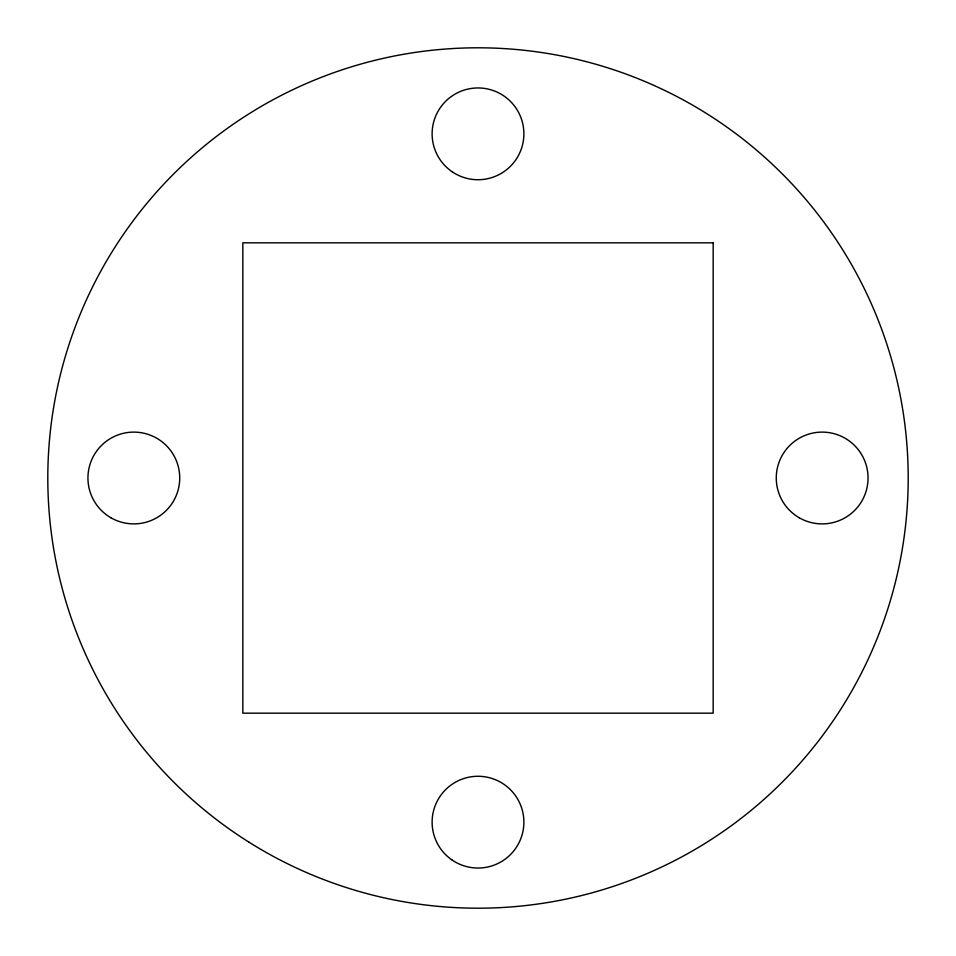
<?xml version="1.0" encoding="UTF-8"?>
<svg xmlns="http://www.w3.org/2000/svg" width="956" height="956" viewBox="0 0 956 956"><rect width="100%" height="100%" fill="white"/><g stroke="black" fill="none" stroke-linecap="round" stroke-linejoin="round"><path stroke-width="1.43" d="M713.176 242.824L242.824 242.824L242.824 713.176L713.176 713.176L713.176 242.824M249.122 842.26A430.2 430.2 0 0 0 907.901 494.085A430.2 430.2 0 0 0 276.977 97.655A430.2 430.2 0 0 0 249.122 842.26M452.284 860.161A45.888 45.888 0 0 0 523.769 825.434A45.888 45.888 0 0 0 457.948 780.885A45.888 45.888 0 0 0 452.284 860.161M452.284 171.841A45.888 45.888 0 0 0 523.769 137.114A45.888 45.888 0 0 0 457.948 92.565A45.888 45.888 0 0 0 452.284 171.841M110.896 517.746A45.888 45.888 0 0 0 179.728 478A45.888 45.888 0 0 0 110.896 438.254A45.888 45.888 0 0 0 110.896 517.746M799.216 517.746A45.888 45.888 0 0 0 868.048 478A45.888 45.888 0 0 0 799.216 438.254A45.888 45.888 0 0 0 799.216 517.746"/></g></svg>
